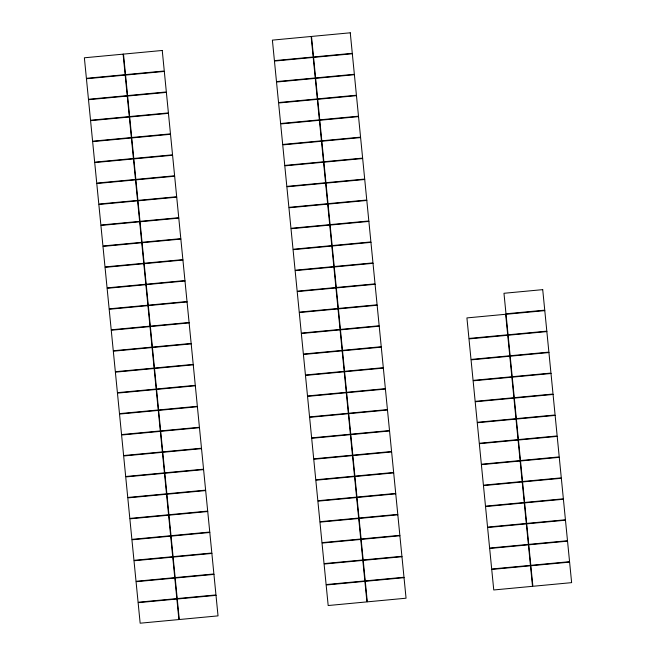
<?xml version="1.0" encoding="UTF-8"?>
<svg xmlns="http://www.w3.org/2000/svg" width="656" height="656" viewBox="0 0 656 656"><rect width="100%" height="100%" fill="white"/><g stroke="black" fill="none" stroke-linecap="round" stroke-linejoin="round"><path stroke-width="0.98" d="M123.115 54.153L84.37 57.794L86.395 78.318L125.14 74.669L123.115 54.153M162.245 50.471L123.492 54.112L125.517 74.636L164.271 70.996L162.245 50.471M311.141 36.474L272.388 40.123L274.413 60.639L313.166 56.998L311.141 36.474M350.263 32.8L311.51 36.441L313.535 56.965L352.288 53.325L350.263 32.8M125.189 75.104L86.436 78.753L88.462 99.269L127.207 95.628L125.189 75.104M164.312 71.43L125.558 75.071L127.584 95.596L166.337 91.955L164.312 71.43M313.207 57.433L274.454 61.074L276.479 81.598L315.233 77.957L313.207 57.433M352.329 53.759L313.584 57.4L315.61 77.925L354.355 74.284L352.329 53.759M127.256 96.063L88.503 99.704L90.528 120.228L129.281 116.588L127.256 96.063M166.378 92.389L127.625 96.03L129.65 116.555L168.403 112.914L166.378 92.389M315.274 78.392L276.52 82.033L278.546 102.557L317.299 98.917L315.274 78.392M354.396 74.71L315.651 78.359L317.676 98.876L356.421 95.235L354.396 74.71M129.322 117.022L90.569 120.663L92.594 141.188L131.348 137.547L129.322 117.022M168.444 113.34L129.699 116.989L131.725 137.506L170.47 133.865L168.444 113.34M317.34 99.351L278.595 102.992L280.62 123.517L319.365 119.868L317.34 99.351M356.47 95.669L317.717 99.31L319.743 119.835L358.496 116.194L356.47 95.669M131.389 137.981L92.635 141.622L94.661 162.147L133.414 158.498L131.389 137.981M170.511 134.3L131.766 137.94L133.791 158.465L172.536 154.824L170.511 134.3M319.406 120.302L280.661 123.951L282.687 144.468L321.432 140.827L319.406 120.302M358.537 116.629L319.784 120.269L321.809 140.794L360.562 137.153L358.537 116.629M133.455 158.932L94.71 162.581L96.735 183.098L135.48 179.457L133.455 158.932M172.585 155.259L133.832 158.9L135.858 179.424L174.611 175.783L172.585 155.259M321.481 141.261L282.728 144.902L284.753 165.427L323.506 161.786L321.481 141.261M360.603 137.588L321.85 141.229L323.875 161.753L362.629 158.104L360.603 137.588M135.521 179.892L96.776 183.532L98.802 204.057L137.547 200.416L135.521 179.892M174.652 176.218L135.899 179.859L137.924 200.383L176.677 196.734L174.652 176.218M323.547 162.221L284.794 165.861L286.82 186.386L325.573 182.745L323.547 162.221M362.67 158.539L323.925 162.188L325.942 182.704L364.695 179.063L362.67 158.539M137.596 200.851L98.843 204.492L100.868 225.016L139.621 221.375L137.596 200.851M176.718 197.169L137.965 200.818L139.99 221.334L178.744 217.694L176.718 197.169M325.614 183.18L286.861 186.821L288.886 207.345L327.639 203.696L325.614 183.18M364.736 179.498L325.991 183.139L328.016 203.663L366.761 200.023L364.736 179.498M139.662 221.81L100.909 225.451L102.935 245.975L141.688 242.326L139.662 221.81M178.785 218.128L140.04 221.769L142.057 242.294L180.81 238.653L178.785 218.128M327.68 204.131L288.935 207.78L290.952 228.296L329.706 224.655L327.68 204.131M366.811 200.457L328.057 204.098L330.083 224.623L368.828 220.982L366.811 200.457M141.729 242.761L102.976 246.41L105.001 266.926L143.754 263.286L141.729 242.761M180.851 239.087L142.106 242.728L144.131 263.253L182.876 259.612L180.851 239.087M329.747 225.09L291.002 228.731L293.027 249.255L331.772 245.615L329.747 225.09M368.877 221.416L330.124 225.057L332.149 245.582L370.902 241.933L368.877 221.416M143.795 263.72L105.05 267.361L107.067 287.886L145.821 284.245L143.795 263.72M182.926 260.047L144.172 263.687L146.198 284.212L184.943 280.563L182.926 260.047M331.821 246.049L293.068 249.69L295.093 270.215L333.838 266.574L331.821 246.049M370.943 242.367L332.19 246.016L334.216 266.533L372.969 262.892L370.943 242.367M145.862 284.679L107.117 288.32L109.142 308.845L147.887 305.204L145.862 284.679M184.992 280.998L146.239 284.647L148.264 305.163L187.017 301.522L184.992 280.998M333.888 267.008L295.134 270.649L297.16 291.174L335.913 287.525L333.888 267.008M373.01 263.327L334.257 266.967L336.282 287.492L375.035 283.851L373.01 263.327M147.936 305.639L109.183 309.279L111.208 329.804L149.953 326.155L147.936 305.639M187.058 301.957L148.305 305.598L150.331 326.122L189.084 322.481L187.058 301.957M335.954 287.959L297.201 291.608L299.226 312.125L337.979 308.484L335.954 287.959M375.076 284.286L336.331 287.927L338.357 308.451L377.102 304.81L375.076 284.286M150.003 326.59L111.249 330.239L113.275 350.755L152.028 347.114L150.003 326.59M189.125 322.916L150.372 326.557L152.397 347.081L191.15 343.441L189.125 322.916M338.02 308.919L299.267 312.559L301.293 333.084L340.046 329.443L338.02 308.919M377.143 305.245L338.398 308.886L340.423 329.41L379.168 325.761L377.143 305.245M542.717 289.64L503.972 293.281L505.997 313.806L544.742 310.157L542.717 289.64M152.069 347.549L113.316 351.19L115.341 371.714L154.094 368.073L152.069 347.549M191.191 343.875L152.446 347.516L154.472 368.041L193.217 364.392L191.191 343.875M340.087 329.878L301.342 333.519L303.367 354.043L342.112 350.402L340.087 329.878M379.217 326.196L340.464 329.845L342.489 350.361L381.243 346.721L379.217 326.196M505.661 314.273L466.916 317.914L468.942 338.439L507.687 334.798L505.661 314.273M544.792 310.632L506.047 314.281L508.064 334.798L546.817 331.157L544.792 310.632M154.135 368.508L115.382 372.149L117.408 392.673L156.161 389.033L154.135 368.508M193.258 364.826L154.513 368.475L156.538 388.992L195.283 385.351L193.258 364.826M342.153 350.837L303.408 354.478L305.434 375.002L344.179 371.353L342.153 350.837M381.284 347.155L342.53 350.796L344.556 371.321L383.309 367.68L381.284 347.155M507.736 335.273L468.983 338.914L471.008 359.439L509.761 355.79L507.736 335.273M546.858 331.592L508.113 335.232L510.138 355.757L548.883 352.116L546.858 331.592M156.202 389.467L117.457 393.108L119.482 413.633L158.227 409.984L156.202 389.467M195.332 385.785L156.579 389.426L158.604 409.951L197.358 406.31L195.332 385.785M344.228 371.788L305.475 375.437L307.5 395.953L346.253 392.313L344.228 371.788M383.35 368.114L344.597 371.755L346.622 392.28L385.375 388.639L383.35 368.114M509.802 356.224L471.057 359.873L473.074 380.39L511.828 376.749L509.802 356.224M548.933 352.551L510.179 356.192L512.205 376.716L550.95 373.075L548.933 352.551M158.268 410.418L119.523 414.067L121.549 434.584L160.294 430.943L158.268 410.418M197.399 406.745L158.645 410.385L160.671 430.91L199.424 427.269L197.399 406.745M346.294 392.747L307.541 396.388L309.566 416.913L348.32 413.272L346.294 392.747M385.416 389.074L346.671 392.714L348.689 413.239L387.442 409.59L385.416 389.074M511.869 377.184L473.124 380.824L475.149 401.349L513.894 397.708L511.869 377.184M550.999 373.51L512.246 377.151L514.271 397.675L553.024 394.026L550.999 373.51M160.343 431.377L121.59 435.018L123.615 455.543L162.368 451.902L160.343 431.377M199.465 427.704L160.712 431.345L162.737 451.869L201.49 448.22L199.465 427.704M348.361 413.706L309.607 417.347L311.633 437.872L350.386 434.231L348.361 413.706M387.483 410.025L348.738 413.674L350.763 434.19L389.508 430.549L387.483 410.025M513.943 398.143L475.19 401.784L477.215 422.308L515.96 418.667L513.943 398.143M553.065 394.461L514.312 398.11L516.338 418.626L555.091 414.986L553.065 394.461M162.409 452.337L123.656 455.977L125.681 476.502L164.435 472.861L162.409 452.337M201.531 448.655L162.786 452.304L164.804 472.82L203.557 469.179L201.531 448.655M350.427 434.666L311.682 438.306L313.699 458.831L352.452 455.182L350.427 434.666M389.557 430.984L350.804 434.625L352.83 455.149L391.575 451.508L389.557 430.984M516.01 419.102L477.256 422.743L479.282 443.267L518.035 439.618L516.01 419.102M555.132 415.42L516.379 419.061L518.404 439.586L557.157 435.945L555.132 415.42M164.476 473.296L125.722 476.937L127.748 497.461L166.501 493.812L164.476 473.296M203.598 469.614L164.853 473.255L166.878 493.779L205.623 490.139L203.598 469.614M352.493 455.617L313.748 459.266L315.774 479.782L354.519 476.141L352.493 455.617M391.624 451.943L352.871 455.584L354.896 476.108L393.649 472.468L391.624 451.943M518.076 440.053L479.323 443.702L481.348 464.218L520.101 460.578L518.076 440.053M557.198 436.379L518.453 440.02L520.479 460.545L559.224 456.904L557.198 436.379M166.542 494.247L127.797 497.896L129.814 518.412L168.567 514.771L166.542 494.247M205.672 490.573L166.919 494.214L168.945 514.739L207.69 511.098L205.672 490.573M354.568 476.576L315.815 480.217L317.84 500.741L356.585 497.1L354.568 476.576M393.69 472.902L354.937 476.543L356.962 497.068L395.716 493.419L393.69 472.902M520.142 461.012L481.389 464.653L483.415 485.178L522.168 481.537L520.142 461.012M559.265 457.339L520.52 460.979L522.545 481.504L561.29 477.855L559.265 457.339M168.608 515.206L129.863 518.847L131.889 539.371L170.634 535.731L168.608 515.206M207.739 511.532L168.986 515.173L171.011 535.698L209.764 532.049L207.739 511.532M356.634 497.535L317.881 501.176L319.907 521.7L358.66 518.06L356.634 497.535M395.757 493.853L357.003 497.502L359.029 518.019L397.782 514.378L395.757 493.853M522.209 481.971L483.464 485.612L485.489 506.137L524.234 502.496L522.209 481.971M561.339 478.29L522.586 481.939L524.611 502.455L563.365 498.814L561.339 478.29M170.683 536.165L131.93 539.806L133.955 560.331L172.7 556.69L170.683 536.165M209.805 532.483L171.052 536.132L173.077 556.649L211.831 553.008L209.805 532.483M358.701 518.494L319.948 522.135L321.973 542.66L360.726 539.011L358.701 518.494M397.823 514.812L359.078 518.453L361.103 538.978L399.848 535.337L397.823 514.812M524.275 502.931L485.53 506.571L487.556 527.096L526.301 523.447L524.275 502.931M563.406 499.249L524.652 502.89L526.678 523.414L565.431 519.773L563.406 499.249M172.749 557.124L133.996 560.765L136.022 581.29L174.775 577.641L172.749 557.124M211.872 553.443L173.118 557.083L175.144 577.608L213.897 573.967L211.872 553.443M360.767 539.445L322.014 543.086L324.039 563.611L362.793 559.97L360.767 539.445M399.889 535.772L361.144 539.412L363.17 559.937L401.915 556.296L399.889 535.772M526.35 523.882L487.597 527.531L489.622 548.047L528.375 544.406L526.35 523.882M565.472 520.208L526.719 523.849L528.744 544.373L567.497 540.733L565.472 520.208M174.816 578.075L136.063 581.716L138.088 602.241L176.841 598.6L174.816 578.075M213.938 574.402L175.193 578.043L177.218 598.567L215.963 594.926L213.938 574.402M362.834 560.404L324.089 564.045L326.114 584.57L364.859 580.929L362.834 560.404M401.964 556.731L363.211 560.372L365.236 580.896L403.989 577.247L401.964 556.731M528.416 544.841L489.663 548.482L491.688 569.006L530.442 565.365L528.416 544.841M567.538 541.167L528.793 544.808L530.811 565.333L569.564 561.684L567.538 541.167M176.882 599.035L138.129 602.675L140.154 623.2L178.908 619.559L176.882 599.035M216.004 595.361L177.259 599.002L179.285 619.526L218.03 615.877L216.004 595.361M364.9 581.364L326.155 585.004L328.18 605.529L366.925 601.888L364.9 581.364M404.03 577.682L365.277 581.323L367.303 601.847L406.056 598.206L404.03 577.682M530.483 565.8L491.729 569.441L493.755 589.965L532.508 586.325L530.483 565.8M569.605 562.118L530.86 565.767L532.885 586.284L571.63 582.643L569.605 562.118"/></g></svg>
